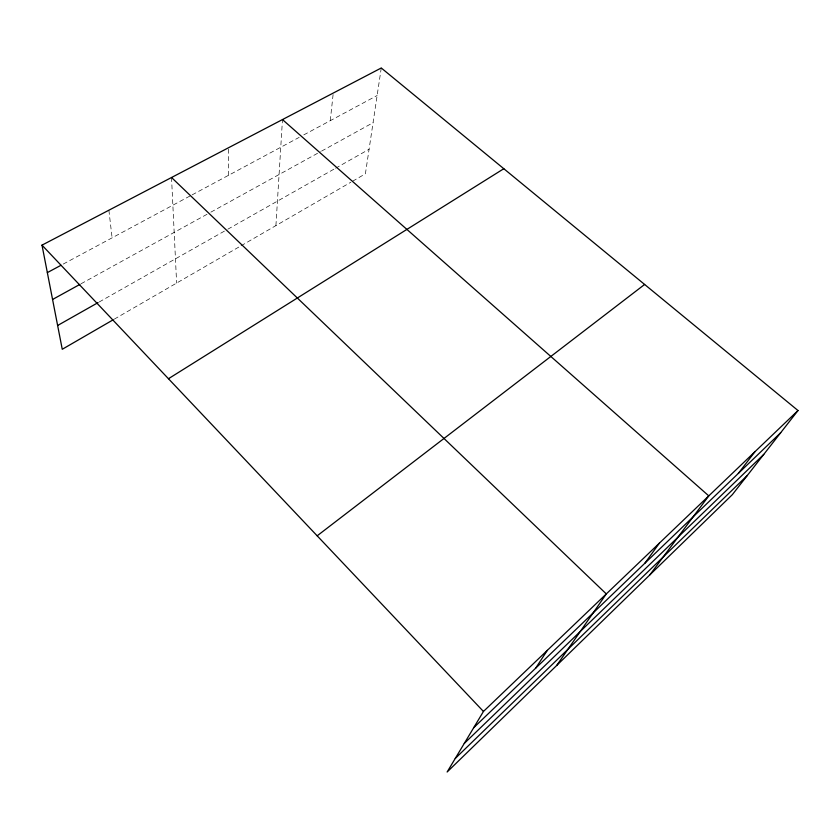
<?xml version="1.0" encoding="UTF-8"?>
<svg xmlns="http://www.w3.org/2000/svg" width="840" height="840" viewBox="0 0 840 840"><rect width="100%" height="100%" fill="white"/><g stroke="black" fill="none" stroke-linecap="round" stroke-linejoin="round"><path stroke-width="0.63" stroke-dasharray="4.2 3.15" d="M228.375 175.392L228.659 147.672M275.919 225.603L282.471 119.574M330.267 120.677L333.26 93.051M381.266 67.987L365.4 173.806L351.981 181.577M114.303 319.147L239.957 246.414M241.08 245.774L350.858 182.217M99.204 301.98L226.695 229.834M227.84 229.194L334.488 168.851M335.601 168.221L369.075 149.278M81.06 283.762L209.748 212.783M210.893 212.142L320.429 151.725M321.573 151.095L373.065 122.692M63.242 264.065L190.995 195.468M192.129 194.859L299.187 137.372M303.786 134.894L377.139 95.508M108.885 210.221L112.098 237.835M171.528 177.503L176.621 283.08"/><path stroke-width="1.26" d="M798 410.529L483.452 711.459L447.122 772.013L732.344 494.655L798 410.529L381.266 67.987L42 245.144L62.255 349.282L113.18 319.798M535.668 668.168L547.323 650.349M556.678 665.49L606.301 593.922L171.528 177.503M644.857 563.241L659.379 543.144M649.856 574.865L708.782 495.884L282.471 119.574M738.36 473.393L754.887 451.773M455.259 758.457L747.359 475.419M464.268 743.442L763.77 454.388M473.687 727.734L780.707 432.695M317.173 535.815L644.626 284.466M168.462 378.725L503.811 168.714M57.624 325.5L98.081 302.61M52.563 299.481L79.916 284.393M47.345 272.612L60.974 265.293M42 245.144L483.452 711.459"/></g></svg>
